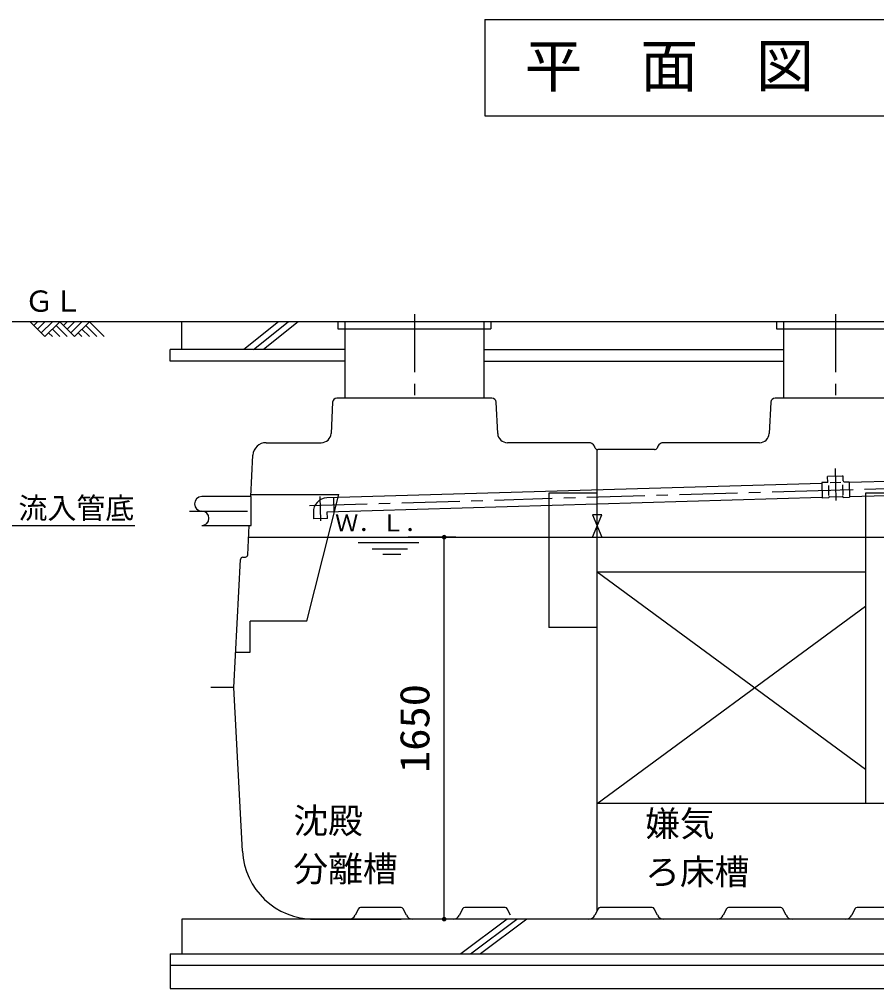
# Model space of a CAD drawing. Units: millimetres, scale not verified. Extents: x -14850 to 14850, y -10500 to 10500.
# Drawn here: x -10305 to -6602, y -5937 to -1751 of the extents above; entities that cross this region are included whole.
import ezdxf
from ezdxf.enums import TextEntityAlignment as Align

# ---------------------------------------------------------------- set-up
doc = ezdxf.new("R2010")
doc.units = ezdxf.units.MM
doc.header["$LTSCALE"] = 50
doc.linetypes.add('CHAIN1', pattern=[8, 5, -1, 1, -1])
doc.linetypes.add('LONG_DASHED1', pattern=[7, 6, -1])
for name, color, linetype, lineweight in [('0-0_機器', 3, 'Continuous', 25), ('0-1_空気管', 3, 'Continuous', 25), ('0-2_躯体', 3, 'Continuous', 25), ('0-3_製作', 5, 'Continuous', 25), ('0-5_水管', 3, 'Continuous', 25)]:
    doc.layers.add(name, color=color, linetype=linetype, lineweight=lineweight)
doc.styles.add('ＭＳ ゴシック', font='')
doc.styles.get('ＭＳ ゴシック').set_extended_font_data('MS Gothic')

msp = doc.modelspace()

# ---------------------------------------------------------------- linework, layer by layer
at = {"layer": '0-0_機器', "color": 2}
for p, q in [((-8899, -3057.44), (-8899, -3387.44)), ((-8299, -3057.44), (-8299, -3387.44)), ((-8269, -3057.44), (-8269, -3087.44)), ((-7034, -3057.44), (-7034, -3087.44)), ((-7034, -3087.44), (-6524, -3087.44)), ((-7004, -3057.44), (-7004, -3387.44)), ((-8299, -3227.44), (-7004, -3227.44))]:
    msp.add_line(p, q, dxfattribs=at)
for points in [[(-8929, -3057.44), (-8929, -3087.44), (-8269, -3087.44)], [(-8899, -3227.44), (-9654, -3227.44), (-9654, -3177.44)]]:
    msp.add_lwpolyline(points, dxfattribs=at)
at = {"layer": '0-1_空気管', "linetype": 'CHAIN1'}
for p, q in [((-8599, -3024.59), (-8599, -3420.67)), ((-6779, -3024.59), (-6779, -3420.67)), ((-6781.74, -3690.35), (-6777.66, -3829.14)), ((-9052.72, -3850.56), (-5578.5, -3748.44)), ((-9007.27, -3811.24), (-9004.18, -3916.39)), ((-9570.31, -3874.94), (-9284.76, -3874.94))]:
    msp.add_line(p, q, dxfattribs=at)
at = {"layer": '0-2_躯体', "color": 2}
for p, q in [((-4424.92, -3057.44), (-11065.99, -3057.44)), ((-9604, -3177.44), (-9604, -3057.44)), ((-9186.11, -3057.44), (-9336.11, -3177.44)), ((-9293.69, -3177.44), (-9143.69, -3057.44)), ((-9101.26, -3057.44), (-9251.26, -3177.44)), ((-8899, -3177.44), (-9654, -3177.44)), ((-8299, -3177.44), (-7004, -3177.44)), ((-10365.99, -3937.44), (-9806.51, -3937.44)), ((-8420.39, -3987.44), (-8626.28, -3987.44)), ((-8470.39, -5637.44), (-8470.39, -3987.44)), ((-9604, -5637.44), (-9604, -5787.44)), ((-4019, -5637.44), (-9604, -5637.44)), ((-8198.22, -5637.44), (-8398.22, -5787.44)), ((-8355.79, -5787.44), (-8155.79, -5637.44)), ((-8113.37, -5637.44), (-8313.37, -5787.44)), ((-9654, -5787.44), (-3969, -5787.44)), ((-9654, -5787.44), (-9654, -5937.44)), ((-3969, -5837.44), (-9654, -5837.44)), ((-9654, -5937.44), (-3969, -5937.44))]:
    msp.add_line(p, q, dxfattribs=at)
at = {"layer": '0-2_躯体'}
for p, q in [((-10194.91, -3121.44), (-10258.91, -3057.44)), ((-10226.91, -3057.44), (-10242.91, -3073.44)), ((-10226.91, -3089.44), (-10194.91, -3057.44)), ((-10210.91, -3105.44), (-10162.91, -3057.44)), ((-10194.91, -3121.44), (-10130.91, -3057.44)), ((-10130.91, -3121.44), (-10162.91, -3089.44)), ((-10098.91, -3121.44), (-10146.91, -3073.44)), ((-10066.91, -3121.44), (-10130.91, -3057.44)), ((-10114.91, -3073.44), (-10098.91, -3057.44)), ((-10098.91, -3089.44), (-10066.91, -3057.44)), ((-10082.91, -3105.44), (-10034.91, -3057.44)), ((-10066.91, -3121.44), (-10002.91, -3057.44)), ((-10002.91, -3121.44), (-10034.91, -3089.44)), ((-10018.91, -3073.44), (-9970.91, -3121.44)), ((-9938.91, -3121.44), (-10002.91, -3057.44)), ((-10162.91, -3121.44), (-10178.91, -3105.44)), ((-10034.91, -3121.44), (-10050.91, -3105.44)), ((-8263.99, -3387.44), (-8934.01, -3387.44)), ((-6516.99, -3387.44), (-7041.01, -3387.44)), ((-8951.98, -3404.5), (-8959.07, -3539.64)), ((-8238.93, -3539.64), (-8246.01, -3404.5)), ((-7058.98, -3404.5), (-7066.07, -3539.64)), ((-9239.46, -3579.44), (-9001.01, -3579.44)), ((-7846.36, -3579.44), (-8196.99, -3579.44)), ((-7817.37, -3602.81), (-7821.31, -3594.92)), ((-7546.68, -3594.92), (-7550.63, -3602.81)), ((-7108.01, -3579.44), (-7521.64, -3579.44)), ((-9305.76, -3812.44), (-9296.38, -3633.46)), ((-7809, -5599.8), (-7809, -3609.21)), ((-7561.36, -3609.44), (-7806.64, -3609.44)), ((-6838.85, -3755.47), (-8976.92, -3818.32)), ((-6009.69, -3731.1), (-6720.9, -3752.01)), ((-9305.29, -3803.44), (-8925.03, -3803.44)), ((-9063.57, -4350.44), (-8925.03, -3803.44)), ((-8018, -3797.44), (-8018, -4377.44)), ((-7809, -3797.44), (-8018, -3797.44)), ((-6719.14, -3811.98), (-6007.93, -3791.08)), ((-6650, -3797.44), (-6650, -5137.44)), ((-6449, -3797.44), (-6650, -3797.44)), ((-8975.29, -3878.29), (-6837.09, -3815.45)), ((-8949.06, -3817.5), (-8947.3, -3877.47)), ((-9035.26, -3880.06), (-9034.44, -3908.04)), ((-8974.47, -3906.28), (-8975.29, -3878.29)), ((-7829, -3987.44), (-7789, -3891.44)), ((-8974.47, -3906.28), (-9034.44, -3908.04)), ((-9517.55, -3937.44), (-9303.93, -3937.44)), ((-9318.97, -4064.47), (-9312.31, -3937.44)), ((-9314.93, -3987.44), (-5379.36, -3987.44)), ((-8579.07, -4012.44), (-8842.46, -4012.44)), ((-8780.94, -4037.44), (-8628.1, -4037.44)), ((-9379, -4637.44), (-9349.96, -4083.42)), ((-9339.98, -4073.94), (-9328.96, -4073.94)), ((-8657.9, -4062.44), (-8735.76, -4062.44)), ((-7809, -4137.44), (-6650, -4137.44)), ((-7809, -4137.44), (-6650, -4989.65)), ((-7809, -5137.44), (-6650, -4285.24)), ((-9063.57, -4350.44), (-9307.8, -4350.44)), ((-9307.8, -4484.44), (-9307.8, -4350.44)), ((-7809, -4377.44), (-8018, -4377.44)), ((-9370.98, -4484.44), (-9307.8, -4484.44)), ((-9379, -4637.44), (-9479, -4637.44)), ((-9341.99, -5343.67), (-9379, -4637.44)), ((-6449, -5137.44), (-7809, -5137.44)), ((-8840.58, -5592.97), (-8854.53, -5620.86)), ((-8656.36, -5587.44), (-8831.64, -5587.44)), ((-8633.47, -5620.86), (-8647.41, -5592.97)), ((-8390.58, -5592.97), (-8404.53, -5620.86)), ((-8206.36, -5587.44), (-8381.64, -5587.44)), ((-8183.47, -5620.86), (-8197.41, -5592.97)), ((-7805.58, -5592.97), (-7819.53, -5620.86)), ((-7571.36, -5587.44), (-7796.64, -5587.44)), ((-7548.47, -5620.86), (-7562.41, -5592.97)), ((-7250.58, -5592.97), (-7264.53, -5620.86)), ((-7016.36, -5587.44), (-7241.64, -5587.44)), ((-6993.47, -5620.86), (-7007.41, -5592.97)), ((-6695.58, -5592.97), (-6709.53, -5620.86)), ((-6461.36, -5587.44), (-6686.64, -5587.44)), ((-9047.14, -5637.44), (-8656.36, -5637.44)), ((-8431.36, -5637.44), (-8606.64, -5637.44)), ((-7846.36, -5637.44), (-8156.64, -5637.44)), ((-7291.36, -5637.44), (-7521.64, -5637.44)), ((-6736.36, -5637.44), (-6966.64, -5637.44))]:
    msp.add_line(p, q, dxfattribs=at)
at = {"layer": '0-2_躯体', "linetype": 'LONG_DASHED1'}
msp.add_line((-6837.97, -3785.46), (-6720.02, -3781.99), dxfattribs=at)
at = {"layer": '0-2_躯体'}
for points in [[(-9303.93, -3937.44), (-9303.93, -3812.44), (-9517.55, -3812.44)], [(-7789, -3891.44), (-7829, -3891.44), (-7789, -3987.44)]]:
    msp.add_lwpolyline(points, dxfattribs=at)
for centre, radius, start, end in [((-8934.01, -3405.44), 18, 90, 177), ((-8263.99, -3405.44), 18, 3, 90), ((-7041.01, -3405.44), 18, 90, 177), ((-9001.01, -3537.44), 42, 270, 357), ((-8196.99, -3537.44), 42, 182.99998, 270), ((-7108.01, -3537.44), 42, 270, 357), ((-9239.46, -3636.44), 57, 90, 177), ((-7846.36, -3607.44), 28, 26.56505, 90), ((-7521.64, -3607.44), 28, 90, 153.43494), ((-7806.64, -3597.44), 12, 206.56503, 270), ((-7561.36, -3597.44), 12, 270, 333.43494), ((-9517.55, -3843.69), 31.25, 90, 270), ((-8975.29, -3878.29), 60, 91.68346, 181.68347), ((-9517.55, -3906.19), 31.25, 270, 90), ((-9339.98, -4083.94), 10, 90, 177), ((-9328.96, -4063.94), 10, 270, 357), ((-9032.41, -5327.44), 310, 182.99998, 270), ((-8831.64, -5597.44), 10, 90, 153.43494), ((-8656.36, -5597.44), 10, 26.56505, 90), ((-8381.64, -5597.44), 10, 90, 153.43494), ((-8206.36, -5597.44), 10, 26.56505, 90), ((-7796.64, -5597.44), 10, 90, 153.43494), ((-7571.36, -5597.44), 10, 26.56505, 90), ((-7241.64, -5597.44), 10, 90, 153.43494), ((-7016.36, -5597.44), 10, 26.56505, 90), ((-6686.64, -5597.44), 10, 90, 153.43494), ((-8881.36, -5607.44), 30, 270, 333.43494), ((-8606.64, -5607.44), 30, 206.56503, 270), ((-8431.36, -5607.44), 30, 270, 333.43494), ((-7846.36, -5607.44), 30, 270, 333.43494), ((-7521.64, -5607.44), 30, 206.56503, 270), ((-7291.36, -5607.44), 30, 270, 333.43494), ((-6966.64, -5607.44), 30, 206.56503, 270), ((-6736.36, -5607.44), 30, 270, 333.43494)]:
    msp.add_arc(centre, radius, start, end, dxfattribs=at)
at = {"layer": '0-2_躯体', "color": 5}
for points in [[(-8480.37, -3986.81), (-8470.39, -3987.44), (-8480.39, -3987.44)], [(-8480.39, -3987.44), (-8476.76, -3995.15), (-8480.31, -3988.69)], [(-8480.39, -3987.44), (-8475.75, -3995.88), (-8476.76, -3995.15)], [(-8470.39, -3987.44), (-8475.75, -3995.88), (-8480.39, -3987.44)], [(-8480.21, -3985.57), (-8470.39, -3987.44), (-8480.37, -3986.81)], [(-8480.31, -3988.69), (-8477.68, -3994.29), (-8480.07, -3989.93)], [(-8480.31, -3988.69), (-8476.76, -3995.15), (-8477.68, -3994.29)], [(-8479.9, -3984.35), (-8470.39, -3987.44), (-8480.21, -3985.57)], [(-8480.07, -3989.93), (-8478.48, -3993.32), (-8479.69, -3991.12)], [(-8480.07, -3989.93), (-8477.68, -3994.29), (-8478.48, -3993.32)], [(-8479.44, -3983.18), (-8470.39, -3987.44), (-8479.9, -3984.35)], [(-8479.69, -3991.12), (-8478.48, -3993.32), (-8479.15, -3992.26)], [(-8478.83, -3982.08), (-8470.39, -3987.44), (-8479.44, -3983.18)], [(-8478.09, -3981.07), (-8470.39, -3987.44), (-8478.83, -3982.08)], [(-8477.23, -3980.15), (-8470.39, -3987.44), (-8478.09, -3981.07)], [(-8476.27, -3979.35), (-8470.39, -3987.44), (-8477.23, -3980.15)], [(-8475.21, -3978.68), (-8470.39, -3987.44), (-8476.27, -3979.35)], [(-8470.39, -3987.44), (-8474.65, -3996.49), (-8475.75, -3995.88)], [(-8474.07, -3978.14), (-8470.39, -3987.44), (-8475.21, -3978.68)], [(-8470.39, -3987.44), (-8473.48, -3996.95), (-8474.65, -3996.49)], [(-8474.07, -3978.14), (-8470.39, -3977.44), (-8470.39, -3987.44)], [(-8472.87, -3977.76), (-8470.39, -3977.44), (-8474.07, -3978.14)], [(-8470.39, -3987.44), (-8472.26, -3997.26), (-8473.48, -3996.95)], [(-8471.64, -3977.52), (-8470.39, -3977.44), (-8472.87, -3977.76)], [(-8470.39, -3987.44), (-8471.02, -3997.42), (-8472.26, -3997.26)], [(-8470.39, -3987.44), (-8470.39, -3997.44), (-8471.02, -3997.42)], [(-8470.39, -3977.44), (-8460.39, -3987.44), (-8470.39, -3987.44)], [(-8469.76, -3977.46), (-8460.39, -3987.44), (-8470.39, -3977.44)], [(-8470.39, -3987.44), (-8469.13, -3997.36), (-8470.39, -3997.44)], [(-8470.39, -3987.44), (-8467.9, -3997.13), (-8469.13, -3997.36)], [(-8470.39, -3987.44), (-8466.71, -3996.74), (-8467.9, -3997.13)], [(-8470.39, -3987.44), (-8465.57, -3996.2), (-8466.71, -3996.74)], [(-8460.39, -3987.44), (-8465.57, -3996.2), (-8470.39, -3987.44)], [(-8468.51, -3977.62), (-8460.39, -3987.44), (-8469.76, -3977.46)], [(-8467.3, -3977.93), (-8460.39, -3987.44), (-8468.51, -3977.62)], [(-8466.13, -3978.39), (-8460.39, -3987.44), (-8467.3, -3977.93)], [(-8465.03, -3979), (-8460.39, -3987.44), (-8466.13, -3978.39)], [(-8460.39, -3987.44), (-8464.51, -3995.53), (-8465.57, -3996.2)], [(-8464.01, -3979.74), (-8460.39, -3987.44), (-8465.03, -3979)], [(-8460.39, -3987.44), (-8463.54, -3994.73), (-8464.51, -3995.53)], [(-8464.01, -3979.74), (-8460.47, -3986.19), (-8460.39, -3987.44)], [(-8463.1, -3980.6), (-8460.47, -3986.19), (-8464.01, -3979.74)], [(-8460.39, -3987.44), (-8462.68, -3993.82), (-8463.54, -3994.73)], [(-8463.1, -3980.6), (-8460.7, -3984.95), (-8460.47, -3986.19)], [(-8462.3, -3981.56), (-8460.7, -3984.95), (-8463.1, -3980.6)], [(-8460.39, -3987.44), (-8461.94, -3992.8), (-8462.68, -3993.82)], [(-8462.3, -3981.56), (-8461.09, -3983.76), (-8460.7, -3984.95)], [(-8461.62, -3982.62), (-8461.09, -3983.76), (-8462.3, -3981.56)], [(-8460.39, -3987.44), (-8461.34, -3991.7), (-8461.94, -3992.8)], [(-8460.39, -3987.44), (-8460.88, -3990.53), (-8461.34, -3991.7)], [(-8460.39, -3987.44), (-8460.56, -3989.32), (-8460.88, -3990.53)], [(-8460.39, -3987.44), (-8460.41, -3988.07), (-8460.56, -3989.32)], [(-8480.37, -5636.81), (-8470.39, -5637.44), (-8480.39, -5637.44)], [(-8480.39, -5637.44), (-8474.65, -5646.49), (-8480.31, -5638.69)], [(-8480.39, -5637.44), (-8473.48, -5646.95), (-8474.65, -5646.49)], [(-8470.39, -5637.44), (-8473.48, -5646.95), (-8480.39, -5637.44)], [(-8480.21, -5635.57), (-8470.39, -5637.44), (-8480.37, -5636.81)], [(-8480.31, -5638.69), (-8475.75, -5645.88), (-8480.07, -5639.93)], [(-8480.31, -5638.69), (-8474.65, -5646.49), (-8475.75, -5645.88)], [(-8479.9, -5634.35), (-8470.39, -5637.44), (-8480.21, -5635.57)], [(-8480.07, -5639.93), (-8476.76, -5645.15), (-8479.69, -5641.12)], [(-8480.07, -5639.93), (-8475.75, -5645.88), (-8476.76, -5645.15)], [(-8479.44, -5633.18), (-8470.39, -5637.44), (-8479.9, -5634.35)], [(-8479.69, -5641.12), (-8477.68, -5644.29), (-8479.15, -5642.26)], [(-8479.69, -5641.12), (-8476.76, -5645.15), (-8477.68, -5644.29)], [(-8478.83, -5632.08), (-8470.39, -5637.44), (-8479.44, -5633.18)], [(-8479.15, -5642.26), (-8477.68, -5644.29), (-8478.48, -5643.32)], [(-8478.09, -5631.07), (-8470.39, -5637.44), (-8478.83, -5632.08)], [(-8477.23, -5630.15), (-8470.39, -5637.44), (-8478.09, -5631.07)], [(-8476.27, -5629.35), (-8470.39, -5637.44), (-8477.23, -5630.15)], [(-8475.21, -5628.68), (-8470.39, -5637.44), (-8476.27, -5629.35)], [(-8475.21, -5628.68), (-8470.39, -5627.44), (-8470.39, -5637.44)], [(-8474.07, -5628.14), (-8470.39, -5627.44), (-8475.21, -5628.68)], [(-8472.87, -5627.76), (-8470.39, -5627.44), (-8474.07, -5628.14)], [(-8470.39, -5637.44), (-8472.26, -5647.26), (-8473.48, -5646.95)], [(-8471.64, -5627.52), (-8470.39, -5627.44), (-8472.87, -5627.76)], [(-8470.39, -5637.44), (-8471.02, -5647.42), (-8472.26, -5647.26)], [(-8470.39, -5637.44), (-8470.39, -5647.44), (-8471.02, -5647.42)], [(-8470.39, -5627.44), (-8460.39, -5637.44), (-8470.39, -5637.44)], [(-8469.76, -5627.46), (-8460.39, -5637.44), (-8470.39, -5627.44)], [(-8470.39, -5637.44), (-8469.13, -5647.36), (-8470.39, -5647.44)], [(-8470.39, -5637.44), (-8467.9, -5647.13), (-8469.13, -5647.36)], [(-8470.39, -5637.44), (-8466.71, -5646.74), (-8467.9, -5647.13)], [(-8470.39, -5637.44), (-8465.57, -5646.2), (-8466.71, -5646.74)], [(-8470.39, -5637.44), (-8464.51, -5645.53), (-8465.57, -5646.2)], [(-8460.39, -5637.44), (-8464.51, -5645.53), (-8470.39, -5637.44)], [(-8468.51, -5627.62), (-8460.39, -5637.44), (-8469.76, -5627.46)], [(-8467.3, -5627.93), (-8460.39, -5637.44), (-8468.51, -5627.62)], [(-8466.13, -5628.39), (-8460.39, -5637.44), (-8467.3, -5627.93)], [(-8466.13, -5628.39), (-8460.47, -5636.19), (-8460.39, -5637.44)], [(-8465.03, -5629), (-8460.47, -5636.19), (-8466.13, -5628.39)], [(-8465.03, -5629), (-8460.7, -5634.95), (-8460.47, -5636.19)], [(-8464.01, -5629.74), (-8460.7, -5634.95), (-8465.03, -5629)], [(-8460.39, -5637.44), (-8463.54, -5644.73), (-8464.51, -5645.53)], [(-8464.01, -5629.74), (-8461.09, -5633.76), (-8460.7, -5634.95)], [(-8463.1, -5630.6), (-8461.09, -5633.76), (-8464.01, -5629.74)], [(-8460.39, -5637.44), (-8462.68, -5643.82), (-8463.54, -5644.73)], [(-8463.1, -5630.6), (-8461.62, -5632.62), (-8461.09, -5633.76)], [(-8462.3, -5631.56), (-8461.62, -5632.62), (-8463.1, -5630.6)], [(-8460.39, -5637.44), (-8461.94, -5642.8), (-8462.68, -5643.82)], [(-8460.39, -5637.44), (-8461.34, -5641.7), (-8461.94, -5642.8)], [(-8460.39, -5637.44), (-8460.88, -5640.53), (-8461.34, -5641.7)], [(-8460.39, -5637.44), (-8460.56, -5639.32), (-8460.88, -5640.53)], [(-8460.39, -5637.44), (-8460.41, -5638.07), (-8460.56, -5639.32)]]:
    msp.add_solid(points, dxfattribs=at)
at = {"layer": '0-3_製作', "color": 3}
for p, q in [((-6750.74, -3723.87), (-6814.22, -3725.74)), ((-6813.47, -3751.23), (-6814.22, -3725.74)), ((-6838.85, -3755.47), (-6836.99, -3818.95)), ((-6810.5, -3763.74), (-6809.2, -3808.13)), ((-6756.41, -3752.15), (-6803.4, -3753.53)), ((-6748.72, -3761.93), (-6747.42, -3806.31)), ((-6741.6, -3749.11), (-6721.01, -3748.51)), ((-6721.01, -3748.51), (-6720.91, -3751.84)), ((-6720.9, -3752.01), (-6719.04, -3815.48)), ((-6808.91, -3818.12), (-6836.99, -3818.95)), ((-6808.91, -3818.12), (-6808.96, -3816.33)), ((-6805.95, -3813.14), (-6750.37, -3811.5)), ((-6747.12, -3816.31), (-6747.18, -3814.51)), ((-6747.12, -3816.31), (-6719.04, -3815.48))]:
    msp.add_line(p, q, dxfattribs=at)
for points in [[(-6746.64, -3744.36), (-6747.24, -3723.77), (-6750.57, -3723.87)], [(-6813.47, -3751.23), (-6838.96, -3751.97), (-6838.86, -3755.3)]]:
    msp.add_lwpolyline(points, dxfattribs=at)
for centre, radius, start, end in [((-6741.74, -3744.21), 4.9, 181.68349, 271.68349), ((-6805.86, -3816.23), 3.1, 91.68346, 181.68347), ((-6750.28, -3814.6), 3.1, 1.68349, 91.68349)]:
    msp.add_arc(centre, radius, start, end, dxfattribs=at)
at = {"layer": '0-5_水管'}
for p, q in [((-8295.3, -1751.19), (-8295.3, -2167.85)), ((-8295.3, -1751.19), (-4961.97, -1751.19)), ((-8295.3, -2167.85), (-4961.97, -2167.85))]:
    msp.add_line(p, q, dxfattribs=at)

# ---------------------------------------------------------------- texts
at = {"layer": '0-2_躯体', "color": 4, "style": 'ＭＳ ゴシック'}
for s, height, p in [('ＧＬ', 91.79, (-10282.77, -3041.44)), ('流入管底', 91.79, (-10309.61, -3935.55)), ('Ｗ．Ｌ．', 73.31, (-8941.33, -3984.96)), ('沈殿', 110, (-9121.7, -5300.2)), ('嫌気', 110, (-7601.89, -5312.91)), ('分離槽', 110, (-9121.7, -5508.2)), ('ろ床槽', 110, (-7601.89, -5520.91))]:
    msp.add_text(s, height=height, dxfattribs=at).set_placement(p, align=Align.BOTTOM_LEFT)
at = {"layer": '0-2_躯体', "color": 4, "style": 'ＭＳ ゴシック', "width": 1.1}
msp.add_text('1650', height=128.4, rotation=90, dxfattribs=at).set_placement((-8495.39, -5006.19), align=Align.BOTTOM_LEFT)
at = {"layer": '0-5_水管', "color": 4, "style": 'ＭＳ ゴシック'}
msp.add_text('平\u3000面\u3000図', height=183.3, dxfattribs=at).set_placement((-8123.17, -2098.01), align=Align.BOTTOM_LEFT)

doc.saveas('drawing.dxf')
